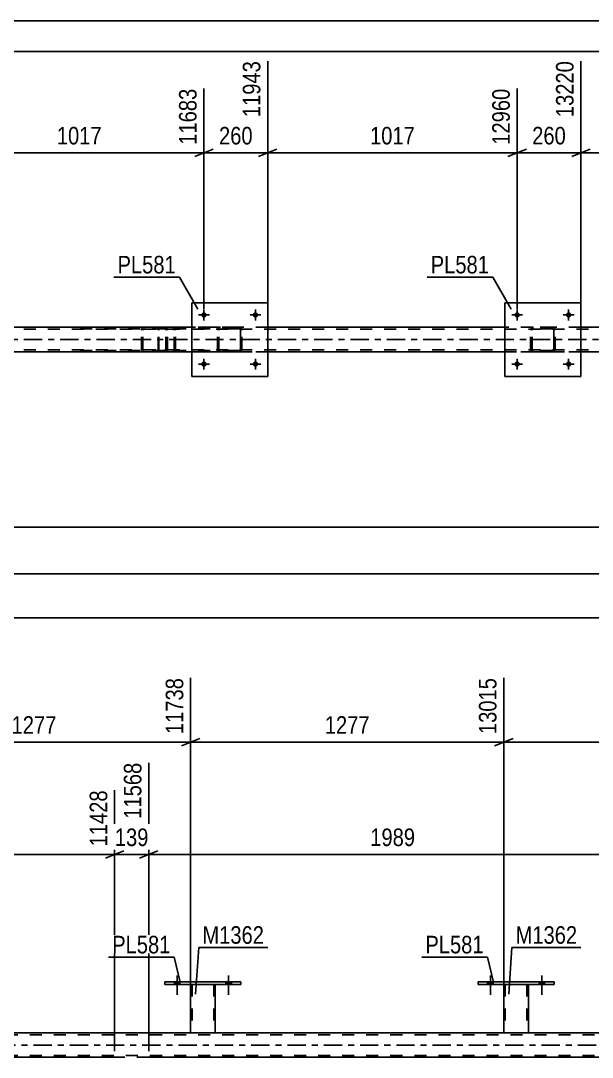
# Model space of a CAD drawing. Header units: millimetres. Extents: x 0 to 841, y 0 to 594.
# Drawn here: x 527.5 to 620.7, y 425.1 to 594 of the extents above; entities that cross this region are included whole.
import ezdxf

# ---------------------------------------------------------------- set-up
doc = ezdxf.new("R2010")
doc.units = ezdxf.units.MM
doc.linetypes.add('DXK_LINE_DOT2', pattern=[3.9198, 1.9599, -1.9599])
doc.linetypes.add('DXK_LINE_DOT3', pattern=[5.9187, 2.979, -0.9799, 0.9799, -0.9799])
doc.styles.add('Arial Narrow', font='ARIALN.TTF', dxfattribs={"height": 0.2})

# ---------------------------------------------------------------- blocks, each defined once
blk = doc.blocks.new('Unknown-275726623-1137')
at = {"color": 5, "linetype": 'Continuous'}
for p, q in [((841, 594), (0, 594)), ((836, 589), (5, 589))]:
    blk.add_line(p, q, dxfattribs=at)
blk = doc.blocks.new('Part-275726623-8665 - 6077')
at = {"color": 7, "linetype": 'DXK_LINE_DOT2'}
for p, q in [((610.92, 544.01), (611.1, 544.05)), ((611.1, 544.05), (610.92, 544.01)), ((614.14, 544.05), (611.1, 544.05)), ((614.14, 544.05), (614.33, 544.01)), ((614.33, 544.01), (614.14, 544.05)), ((610.62, 543.57), (610.66, 543.75)), ((610.66, 543.75), (610.62, 543.57)), ((610.62, 540.53), (610.62, 543.57)), ((610.62, 540.53), (610.62, 543.57)), ((610.86, 543.57), (610.88, 543.66)), ((610.86, 540.53), (610.86, 543.57)), ((610.86, 540.53), (610.86, 543.57)), ((610.88, 543.66), (610.93, 543.74)), ((610.93, 543.74), (611.01, 543.79)), ((611.01, 543.79), (611.1, 543.81)), ((614.14, 543.81), (611.1, 543.81)), ((614.14, 543.81), (614.23, 543.79)), ((614.23, 543.79), (614.31, 543.74)), ((614.31, 543.74), (614.36, 543.66)), ((614.36, 543.66), (614.38, 543.57)), ((614.38, 540.53), (614.38, 543.57)), ((614.38, 543.57), (614.38, 540.53)), ((614.59, 543.75), (614.62, 543.57)), ((614.62, 543.57), (614.59, 543.75)), ((614.62, 540.53), (614.62, 543.57)), ((614.62, 540.53), (614.62, 543.57)), ((610.66, 540.34), (610.62, 540.53)), ((610.62, 540.53), (610.66, 540.34)), ((610.88, 540.44), (610.86, 540.53)), ((614.38, 540.53), (614.36, 540.44)), ((614.62, 540.53), (614.59, 540.34)), ((614.59, 540.34), (614.62, 540.53)), ((610.93, 540.36), (610.88, 540.44)), ((611.1, 540.05), (610.92, 540.08)), ((610.92, 540.08), (611.1, 540.05)), ((611.01, 540.31), (610.93, 540.36)), ((611.1, 540.29), (611.01, 540.31)), ((614.14, 540.29), (611.1, 540.29)), ((614.14, 540.05), (611.1, 540.05)), ((614.23, 540.31), (614.14, 540.29)), ((614.33, 540.08), (614.14, 540.05)), ((614.14, 540.05), (614.33, 540.08)), ((614.31, 540.36), (614.23, 540.31)), ((614.36, 540.44), (614.31, 540.36))]:
    blk.add_line(p, q, dxfattribs=at)
at = {"color": 7, "linetype": 'DXK_LINE_DOT3'}
blk.add_line((612.62, 542.05), (612.62, 542.05), dxfattribs=at)
at = {"color": 7, "linetype": 'DXK_LINE_DOT2'}
for centre, start, end in [((611.1, 543.57), 112.5, 157.5), ((611.1, 543.57), 112.5, 157.5), ((614.14, 543.57), 22.5, 67.5), ((614.14, 543.57), 22.5, 67.5), ((611.1, 540.53), 202.5, 247.5), ((611.1, 540.53), 202.5, 247.5), ((614.14, 540.53), 292.5, 337.5), ((614.14, 540.53), 292.5, 337.5)]:
    blk.add_arc(centre, 0.48, start, end, dxfattribs=at)
blk = doc.blocks.new('Part-275726623-6105 - 6077')
at = {"color": 2, "linetype": 'Continuous'}
for p, q in [((555.34, 544.05), (516.66, 544.05)), ((606.42, 544.05), (567.74, 544.05)), ((657.5, 544.05), (618.82, 544.05)), ((555.34, 540.05), (516.66, 540.05)), ((606.42, 540.05), (567.74, 540.05)), ((657.5, 540.05), (618.82, 540.05))]:
    blk.add_line(p, q, dxfattribs=at)
at = {"color": 7, "linetype": 'DXK_LINE_DOT2'}
for p, q in [((567.74, 544.05), (555.34, 544.05)), ((618.82, 544.05), (606.42, 544.05)), ((737.66, 543.73), (90, 543.73)), ((737.66, 540.37), (90, 540.37)), ((737.66, 540.05), (117.05, 540.05)), ((567.74, 540.05), (555.34, 540.05)), ((618.82, 540.05), (606.42, 540.05))]:
    blk.add_line(p, q, dxfattribs=at)
at = {"color": 7, "linetype": 'DXK_LINE_DOT3'}
blk.add_line((90, 542.05), (737.66, 542.05), dxfattribs=at)
blk = doc.blocks.new('Part-275726623-6173 - 6077')
at = {"color": 7, "linetype": 'DXK_LINE_DOT2'}
for p, q in [((549.93, 543.91), (549.87, 543.75)), ((550.02, 544.01), (549.93, 543.91)), ((550.12, 544.05), (550.02, 544.01)), ((562.28, 544.05), (550.12, 544.05)), ((551.4, 543.81), (551.4, 544.05)), ((552.4, 544.01), (552.21, 544.05)), ((549.87, 543.75), (549.85, 543.57)), ((549.85, 540.53), (549.85, 543.57)), ((549.98, 543.57), (549.99, 543.66)), ((549.98, 540.53), (549.98, 543.57)), ((549.99, 543.66), (550.02, 543.74)), ((550.02, 543.74), (550.07, 543.79)), ((550.07, 543.79), (550.12, 543.81)), ((562.28, 543.81), (550.12, 543.81)), ((552.21, 543.81), (552.31, 543.79)), ((552.31, 543.79), (552.39, 543.74)), ((552.39, 543.74), (552.44, 543.66)), ((552.44, 543.66), (552.46, 543.57)), ((552.46, 540.53), (552.46, 543.57)), ((552.7, 543.65), (552.68, 543.75)), ((552.71, 543.57), (552.7, 543.65)), ((552.71, 540.53), (552.71, 543.57)), ((549.85, 540.53), (549.87, 540.34)), ((549.99, 540.44), (549.98, 540.53)), ((552.46, 540.53), (552.44, 540.44)), ((552.7, 540.44), (552.71, 540.53)), ((549.87, 540.34), (549.93, 540.19)), ((549.93, 540.19), (550.02, 540.08)), ((550.02, 540.36), (549.99, 540.44)), ((550.07, 540.31), (550.02, 540.36)), ((550.02, 540.08), (550.12, 540.05)), ((550.12, 540.29), (550.07, 540.31)), ((562.28, 540.29), (550.12, 540.29)), ((562.28, 540.05), (550.12, 540.05)), ((551.4, 540.05), (551.4, 540.29)), ((552.31, 540.31), (552.21, 540.29)), ((552.21, 540.05), (552.4, 540.08)), ((552.39, 540.36), (552.31, 540.31)), ((552.44, 540.44), (552.39, 540.36)), ((552.68, 540.34), (552.7, 540.44))]:
    blk.add_line(p, q, dxfattribs=at)
for centre, start, end in [((552.23, 543.55), 23.8494, 68.8059), ((552.23, 540.54), 291.1941, 336.1506)]:
    blk.add_arc(centre, 0.492, start, end, dxfattribs=at)
blk = doc.blocks.new('Part-275726623-6181 - 6077')
at = {"color": 7, "linetype": 'DXK_LINE_DOT2'}
for p, q in [((550.88, 544.05), (535.9, 544.05)), ((547.65, 544.05), (547.45, 544.01)), ((551.08, 544.01), (550.88, 544.05)), ((550.88, 543.81), (535.9, 543.81)), ((547.16, 543.65), (547.14, 543.57)), ((547.14, 540.53), (547.14, 543.57)), ((547.18, 543.75), (547.16, 543.65)), ((547.39, 543.57), (547.41, 543.66)), ((547.39, 540.53), (547.39, 543.57)), ((547.41, 543.66), (547.47, 543.74)), ((547.47, 543.74), (547.55, 543.79)), ((547.55, 543.79), (547.65, 543.81)), ((550.88, 543.81), (550.98, 543.79)), ((550.98, 543.79), (551.07, 543.74)), ((551.07, 543.74), (551.12, 543.66)), ((551.12, 543.66), (551.14, 543.57)), ((551.14, 540.53), (551.14, 543.57)), ((551.38, 543.65), (551.36, 543.75)), ((551.4, 543.57), (551.38, 543.65)), ((551.4, 540.53), (551.4, 543.57)), ((547.14, 540.53), (547.16, 540.44)), ((547.41, 540.44), (547.39, 540.53)), ((551.14, 540.53), (551.12, 540.44)), ((551.38, 540.44), (551.4, 540.53)), ((550.88, 540.29), (535.9, 540.29)), ((550.88, 540.05), (535.9, 540.05)), ((547.16, 540.44), (547.18, 540.34)), ((547.47, 540.36), (547.41, 540.44)), ((547.45, 540.08), (547.65, 540.05)), ((547.55, 540.31), (547.47, 540.36)), ((547.65, 540.29), (547.55, 540.31)), ((550.98, 540.31), (550.88, 540.29)), ((550.88, 540.05), (551.08, 540.08)), ((551.07, 540.36), (550.98, 540.31)), ((551.12, 540.44), (551.07, 540.36)), ((551.36, 540.34), (551.38, 540.44))]:
    blk.add_line(p, q, dxfattribs=at)
for centre, start, end in [((547.63, 543.55), 110.7583, 155.68), ((550.9, 543.55), 24.32, 69.2417), ((547.63, 540.55), 204.32, 249.2417), ((550.9, 540.55), 290.7583, 335.68)]:
    blk.add_arc(centre, 0.496, start, end, dxfattribs=at)
blk = doc.blocks.new('Part-275726623-8663 - 6077')
at = {"color": 7, "linetype": 'DXK_LINE_DOT2'}
for p, q in [((559.84, 544.01), (560.02, 544.05)), ((560.02, 544.05), (559.84, 544.01)), ((563.06, 544.05), (560.02, 544.05)), ((563.06, 544.05), (563.25, 544.01)), ((563.25, 544.01), (563.06, 544.05)), ((559.54, 543.57), (559.58, 543.75)), ((559.58, 543.75), (559.54, 543.57)), ((559.54, 540.53), (559.54, 543.57)), ((559.54, 540.53), (559.54, 543.57)), ((559.78, 543.57), (559.8, 543.66)), ((559.78, 540.53), (559.78, 543.57)), ((559.78, 540.53), (559.78, 543.57)), ((559.8, 543.66), (559.85, 543.74)), ((559.85, 543.74), (559.93, 543.79)), ((559.93, 543.79), (560.02, 543.81)), ((563.06, 543.81), (560.02, 543.81)), ((563.06, 543.81), (563.15, 543.79)), ((563.15, 543.79), (563.23, 543.74)), ((563.23, 543.74), (563.28, 543.66)), ((563.28, 543.66), (563.3, 543.57)), ((563.3, 540.53), (563.3, 543.57)), ((563.3, 543.57), (563.3, 540.53)), ((563.51, 543.75), (563.54, 543.57)), ((563.54, 543.57), (563.51, 543.75)), ((563.54, 540.53), (563.54, 543.57)), ((563.54, 540.53), (563.54, 543.57)), ((559.58, 540.34), (559.54, 540.53)), ((559.54, 540.53), (559.58, 540.34)), ((559.8, 540.44), (559.78, 540.53)), ((563.3, 540.53), (563.28, 540.44)), ((563.54, 540.53), (563.51, 540.34)), ((563.51, 540.34), (563.54, 540.53)), ((559.85, 540.36), (559.8, 540.44)), ((560.02, 540.05), (559.84, 540.08)), ((559.84, 540.08), (560.02, 540.05)), ((559.93, 540.31), (559.85, 540.36)), ((560.02, 540.29), (559.93, 540.31)), ((563.06, 540.29), (560.02, 540.29)), ((563.06, 540.05), (560.02, 540.05)), ((563.15, 540.31), (563.06, 540.29)), ((563.25, 540.08), (563.06, 540.05)), ((563.06, 540.05), (563.25, 540.08)), ((563.23, 540.36), (563.15, 540.31)), ((563.28, 540.44), (563.23, 540.36))]:
    blk.add_line(p, q, dxfattribs=at)
at = {"color": 7, "linetype": 'DXK_LINE_DOT3'}
blk.add_line((561.54, 542.05), (561.54, 542.05), dxfattribs=at)
at = {"color": 7, "linetype": 'DXK_LINE_DOT2'}
for centre, start, end in [((560.02, 543.57), 112.5, 157.5), ((560.02, 543.57), 112.5, 157.5), ((563.06, 543.57), 22.5, 67.5), ((563.06, 543.57), 22.5, 67.5), ((560.02, 540.53), 202.5, 247.5), ((560.02, 540.53), 202.5, 247.5), ((563.06, 540.53), 292.5, 337.5), ((563.06, 540.53), 292.5, 337.5)]:
    blk.add_arc(centre, 0.48, start, end, dxfattribs=at)
blk = doc.blocks.new('Part-275726623-8664 - 6077')
at = {"color": 2, "linetype": 'Continuous'}
for p, q in [((555.34, 548.05), (555.34, 536.05)), ((555.34, 548.05), (567.74, 548.05)), ((567.74, 548.05), (567.74, 536.05)), ((567.74, 536.05), (555.34, 536.05))]:
    blk.add_line(p, q, dxfattribs=at)
at = {"color": 7, "linetype": 'DXK_LINE_DOT2'}
for p, q in [((555.34, 536.05), (555.34, 548.05)), ((567.74, 536.05), (567.74, 548.05))]:
    blk.add_line(p, q, dxfattribs=at)
blk = doc.blocks.new('Part-275726623-8666 - 6077')
at = {"color": 2, "linetype": 'Continuous'}
for p, q in [((606.42, 548.05), (606.42, 536.05)), ((606.42, 548.05), (618.82, 548.05)), ((618.82, 548.05), (618.82, 536.05)), ((618.82, 536.05), (606.42, 536.05))]:
    blk.add_line(p, q, dxfattribs=at)
at = {"color": 7, "linetype": 'DXK_LINE_DOT2'}
for p, q in [((606.42, 536.05), (606.42, 548.05)), ((618.82, 536.05), (618.82, 548.05))]:
    blk.add_line(p, q, dxfattribs=at)
blk = doc.blocks.new('Bolt-275726623-8690 - 6077')
at = {"linetype": 'Continuous'}
for points in [[(557.78, 538.05, -1), (556.9, 538.05, -1)], [(566.18, 538.05, -1), (565.3, 538.05, -1)]]:
    blk.add_hatch(color=1, dxfattribs=at).paths.add_polyline_path(points)
at = {"color": 1, "linetype": 'Continuous'}
for p, q in [((557.34, 538.93), (557.34, 537.17)), ((565.74, 538.93), (565.74, 537.17)), ((556.46, 538.05), (558.22, 538.05)), ((564.86, 538.05), (566.62, 538.05))]:
    blk.add_line(p, q, dxfattribs=at)
blk = doc.blocks.new('Bolt-275726623-8691 - 6077')
at = {"linetype": 'Continuous'}
for points in [[(557.78, 546.05, -1), (556.9, 546.05, -1)], [(566.18, 546.05, -1), (565.3, 546.05, -1)]]:
    blk.add_hatch(color=1, dxfattribs=at).paths.add_polyline_path(points)
at = {"color": 1, "linetype": 'Continuous'}
for p, q in [((556.46, 546.05), (558.22, 546.05)), ((557.34, 546.93), (557.34, 545.17)), ((564.86, 546.05), (566.62, 546.05)), ((565.74, 546.93), (565.74, 545.17))]:
    blk.add_line(p, q, dxfattribs=at)
blk = doc.blocks.new('Bolt-275726623-8692 - 6077')
at = {"linetype": 'Continuous'}
for points in [[(608.86, 538.05, -1), (607.98, 538.05, -1)], [(617.26, 538.05, -1), (616.38, 538.05, -1)]]:
    blk.add_hatch(color=1, dxfattribs=at).paths.add_polyline_path(points)
at = {"color": 1, "linetype": 'Continuous'}
for p, q in [((608.42, 538.93), (608.42, 537.17)), ((616.82, 538.93), (616.82, 537.17)), ((607.54, 538.05), (609.3, 538.05)), ((615.94, 538.05), (617.7, 538.05))]:
    blk.add_line(p, q, dxfattribs=at)
blk = doc.blocks.new('Bolt-275726623-8693 - 6077')
at = {"linetype": 'Continuous'}
for points in [[(608.86, 546.05, -1), (607.98, 546.05, -1)], [(617.26, 546.05, -1), (616.38, 546.05, -1)]]:
    blk.add_hatch(color=1, dxfattribs=at).paths.add_polyline_path(points)
at = {"color": 1, "linetype": 'Continuous'}
for p, q in [((607.54, 546.05), (609.3, 546.05)), ((608.42, 546.93), (608.42, 545.17)), ((615.94, 546.05), (617.7, 546.05)), ((616.82, 546.93), (616.82, 545.17))]:
    blk.add_line(p, q, dxfattribs=at)
blk = doc.blocks.new('Bolt-275726623-7746 - 4642')
at = {"linetype": 'Continuous'}
for points in [[(552.53, 436.93), (553.41, 436.93), (553.41, 437.41), (552.53, 437.41)], [(560.93, 436.93), (561.81, 436.93), (561.81, 437.41), (560.93, 437.41)]]:
    blk.add_hatch(color=1, dxfattribs=at).paths.add_polyline_path(points)
at = {"color": 1, "linetype": 'Continuous'}
for p, q in [((552.97, 438.41), (552.97, 435.29)), ((561.37, 438.41), (561.37, 435.29)), ((552.53, 437.41), (552.53, 436.93)), ((553.41, 437.41), (553.41, 436.93)), ((560.93, 437.41), (560.93, 436.93)), ((561.81, 437.41), (561.81, 436.93))]:
    blk.add_line(p, q, dxfattribs=at)
blk = doc.blocks.new('Bolt-275726623-7745 - 4642')
at = {"linetype": 'Continuous'}
for points in [[(552.53, 436.93), (553.41, 436.93), (553.41, 437.41), (552.53, 437.41)], [(560.93, 436.93), (561.81, 436.93), (561.81, 437.41), (560.93, 437.41)]]:
    blk.add_hatch(color=1, dxfattribs=at).paths.add_polyline_path(points)
at = {"color": 1, "linetype": 'Continuous'}
for p, q in [((552.97, 438.41), (552.97, 435.29)), ((561.37, 438.41), (561.37, 435.29)), ((552.53, 437.41), (552.53, 436.93)), ((553.41, 437.41), (553.41, 436.93)), ((560.93, 437.41), (560.93, 436.93)), ((561.81, 437.41), (561.81, 436.93))]:
    blk.add_line(p, q, dxfattribs=at)
blk = doc.blocks.new('Part-275726623-4870 - 4642')
at = {"color": 2, "linetype": 'Continuous'}
for p, q in [((555.17, 429.09), (508.09, 429.09)), ((606.25, 429.09), (559.17, 429.09)), ((657.33, 429.09), (610.25, 429.09)), ((542.77, 425.09), (463.21, 425.09)), ((627.9, 425.09), (548.34, 425.09))]:
    blk.add_line(p, q, dxfattribs=at)
at = {"color": 7, "linetype": 'DXK_LINE_DOT2'}
for p, q in [((559.17, 429.09), (555.17, 429.09)), ((610.25, 429.09), (606.25, 429.09)), ((726.89, 428.77), (85.63, 428.77)), ((726.89, 425.41), (85.63, 425.41)), ((548.34, 425.09), (542.77, 425.09))]:
    blk.add_line(p, q, dxfattribs=at)
at = {"color": 7, "linetype": 'DXK_LINE_DOT3'}
blk.add_line((85.63, 427.09), (726.89, 427.09), dxfattribs=at)
blk = doc.blocks.new('Part-275726623-7718 - 4642')
at = {"color": 7, "linetype": 'DXK_LINE_DOT2'}
for p, q in [((555.17, 436.94), (559.17, 436.94)), ((555.17, 436.93), (555.17, 436.94)), ((555.17, 436.94), (555.17, 436.93)), ((555.41, 436.94), (555.41, 429.09)), ((558.93, 436.94), (558.93, 429.09)), ((559.17, 436.94), (559.17, 436.93)), ((559.17, 436.93), (559.17, 436.94)), ((558.91, 429.09), (558.93, 429.09))]:
    blk.add_line(p, q, dxfattribs=at)
at = {"color": 2, "linetype": 'Continuous'}
for p, q in [((555.17, 429.09), (555.17, 436.93)), ((559.17, 436.93), (559.17, 429.09)), ((559.13, 429.09), (555.17, 429.09)), ((559.17, 429.09), (559.13, 429.09))]:
    blk.add_line(p, q, dxfattribs=at)
blk = doc.blocks.new('Part-275726623-7719 - 4642')
at = {"color": 2, "linetype": 'Continuous'}
for p, q in [((550.97, 436.93), (550.97, 437.41)), ((550.97, 437.41), (563.37, 437.41)), ((563.37, 436.93), (550.97, 436.93)), ((563.37, 437.41), (563.37, 436.93))]:
    blk.add_line(p, q, dxfattribs=at)
blk = doc.blocks.new('Part-275726623-7720 - 4642')
at = {"color": 7, "linetype": 'DXK_LINE_DOT2'}
for p, q in [((606.25, 436.94), (610.25, 436.94)), ((606.25, 436.93), (606.25, 436.94)), ((606.25, 436.94), (606.25, 436.93)), ((606.49, 436.94), (606.49, 429.09)), ((610.01, 436.94), (610.01, 429.09)), ((610.25, 436.94), (610.25, 436.93)), ((610.25, 436.93), (610.25, 436.94)), ((609.99, 429.09), (610.01, 429.09))]:
    blk.add_line(p, q, dxfattribs=at)
at = {"color": 2, "linetype": 'Continuous'}
for p, q in [((606.25, 429.09), (606.25, 436.93)), ((610.25, 436.93), (610.25, 429.09)), ((610.21, 429.09), (606.25, 429.09)), ((610.25, 429.09), (610.21, 429.09))]:
    blk.add_line(p, q, dxfattribs=at)
blk = doc.blocks.new('Part-275726623-7721 - 4642')
at = {"color": 2, "linetype": 'Continuous'}
for p, q in [((602.05, 436.93), (602.05, 437.41)), ((602.05, 437.41), (614.45, 437.41)), ((614.45, 436.93), (602.05, 436.93)), ((614.45, 437.41), (614.45, 436.93))]:
    blk.add_line(p, q, dxfattribs=at)
blk = doc.blocks.new('Bolt-275726623-7747 - 4642')
at = {"linetype": 'Continuous'}
for points in [[(603.61, 436.93), (604.49, 436.93), (604.49, 437.41), (603.61, 437.41)], [(612.01, 436.93), (612.89, 436.93), (612.89, 437.41), (612.01, 437.41)]]:
    blk.add_hatch(color=1, dxfattribs=at).paths.add_polyline_path(points)
at = {"color": 1, "linetype": 'Continuous'}
for p, q in [((604.05, 438.41), (604.05, 435.29)), ((612.45, 438.41), (612.45, 435.29)), ((603.61, 437.41), (603.61, 436.93)), ((604.49, 437.41), (604.49, 436.93)), ((612.01, 437.41), (612.01, 436.93)), ((612.89, 437.41), (612.89, 436.93))]:
    blk.add_line(p, q, dxfattribs=at)
blk = doc.blocks.new('Bolt-275726623-7748 - 4642')
at = {"linetype": 'Continuous'}
for points in [[(603.61, 436.93), (604.49, 436.93), (604.49, 437.41), (603.61, 437.41)], [(612.01, 436.93), (612.89, 436.93), (612.89, 437.41), (612.01, 437.41)]]:
    blk.add_hatch(color=1, dxfattribs=at).paths.add_polyline_path(points)
at = {"color": 1, "linetype": 'Continuous'}
for p, q in [((604.05, 438.41), (604.05, 435.29)), ((612.45, 438.41), (612.45, 435.29)), ((603.61, 437.41), (603.61, 436.93)), ((604.49, 437.41), (604.49, 436.93)), ((612.01, 437.41), (612.01, 436.93)), ((612.89, 437.41), (612.89, 436.93))]:
    blk.add_line(p, q, dxfattribs=at)
blk = doc.blocks.new('StraightDimension-275726623-20580 - 6077')
at = {"color": 7, "linetype": 'Continuous'}
for p, q in [((567.74, 545.05), (567.74, 587.43)), ((557.34, 547.05), (557.34, 582.93)), ((555.84, 571.89), (558.84, 573.09)), ((569.24, 573.09), (566.24, 571.89)), ((557.34, 572.49), (567.74, 572.49))]:
    blk.add_line(p, q, dxfattribs=at)
at = {"color": 0}
blk.add_wipeout([(565.88, 573.24), (565.88, 577.44), (559.2, 577.44), (559.2, 573.24)], dxfattribs=at)
at = {"color": 3, "style": 'Arial Narrow'}
blk.add_text('260', height=2.863, dxfattribs=at).set_placement((559.8, 573.84))
at = {"color": 0, "linetype": 'Continuous'}
blk.add_wipeout([(567.14, 588.03), (562.94, 588.03), (562.94, 577.69), (567.14, 577.69)], dxfattribs=at)
at = {"color": 3, "linetype": 'Continuous', "style": 'Arial Narrow'}
blk.add_text('11943', height=2.863, rotation=90.0002, dxfattribs=at).set_placement((566.54, 578.29))
blk = doc.blocks.new('StraightDimension-275726623-6455 - 6077')
at = {"color": 7, "linetype": 'Continuous'}
blk.add_line((89.36, 496.71), (782.69, 496.71), dxfattribs=at)
blk = doc.blocks.new('StraightDimension-275726623-6560 - 6077')
at = {"color": 7, "linetype": 'Continuous'}
blk.add_line((90, 503.87), (782.69, 503.87), dxfattribs=at)
blk = doc.blocks.new('StraightDimension-275726623-6610 - 6077')
at = {"color": 7, "linetype": 'Continuous'}
blk.add_line((205.6, 511.5), (782.69, 511.5), dxfattribs=at)
blk = doc.blocks.new('StraightDimension-275726623-20577 - 6077')
at = {"color": 7, "linetype": 'Continuous'}
for p, q in [((618.82, 545.05), (618.82, 587.43)), ((659.5, 547.05), (659.5, 582.93)), ((620.32, 573.09), (617.32, 571.89)), ((658, 571.89), (661, 573.09)), ((618.82, 572.49), (659.5, 572.49))]:
    blk.add_line(p, q, dxfattribs=at)
at = {"color": 0, "linetype": 'Continuous'}
blk.add_wipeout([(658.9, 583.53), (654.7, 583.53), (654.7, 573.19), (658.9, 573.19)], dxfattribs=at)
at = {"color": 0}
blk.add_wipeout([(643.42, 573.24), (643.42, 577.44), (634.91, 577.44), (634.91, 573.24)], dxfattribs=at)
at = {"color": 3, "linetype": 'Continuous', "style": 'Arial Narrow'}
blk.add_text('14238', height=2.863, rotation=90.0002, dxfattribs=at).set_placement((658.3, 573.79))
at = {"color": 3, "style": 'Arial Narrow'}
blk.add_text('1017', height=2.863, dxfattribs=at).set_placement((635.51, 573.84))
blk = doc.blocks.new('StraightDimension-275726623-20578 - 6077')
at = {"color": 7, "linetype": 'Continuous'}
for p, q in [((618.82, 545.05), (618.82, 587.43)), ((608.42, 547.05), (608.42, 582.93)), ((606.92, 571.89), (609.92, 573.09)), ((620.32, 573.09), (617.32, 571.89)), ((608.42, 572.49), (618.82, 572.49))]:
    blk.add_line(p, q, dxfattribs=at)
at = {"color": 0}
blk.add_wipeout([(616.96, 573.24), (616.96, 577.44), (610.28, 577.44), (610.28, 573.24)], dxfattribs=at)
at = {"color": 3, "style": 'Arial Narrow'}
blk.add_text('260', height=2.863, dxfattribs=at).set_placement((610.88, 573.84))
at = {"color": 0, "linetype": 'Continuous'}
blk.add_wipeout([(618.22, 588.03), (614.02, 588.03), (614.02, 577.69), (618.22, 577.69)], dxfattribs=at)
at = {"color": 3, "linetype": 'Continuous', "style": 'Arial Narrow'}
blk.add_text('13220', height=2.863, rotation=90.0002, dxfattribs=at).set_placement((617.62, 578.29))
blk = doc.blocks.new('StraightDimension-275726623-20579 - 6077')
at = {"color": 7, "linetype": 'Continuous'}
for p, q in [((567.74, 545.05), (567.74, 587.43)), ((608.42, 547.05), (608.42, 582.93)), ((569.24, 573.09), (566.24, 571.89)), ((606.92, 571.89), (609.92, 573.09)), ((567.74, 572.49), (608.42, 572.49))]:
    blk.add_line(p, q, dxfattribs=at)
at = {"color": 0, "linetype": 'Continuous'}
blk.add_wipeout([(607.82, 583.53), (603.62, 583.53), (603.62, 573.19), (607.82, 573.19)], dxfattribs=at)
at = {"color": 0}
blk.add_wipeout([(592.34, 573.24), (592.34, 577.44), (583.83, 577.44), (583.83, 573.24)], dxfattribs=at)
at = {"color": 3, "linetype": 'Continuous', "style": 'Arial Narrow'}
blk.add_text('12960', height=2.863, rotation=90.0002, dxfattribs=at).set_placement((607.22, 573.79))
at = {"color": 3, "style": 'Arial Narrow'}
blk.add_text('1017', height=2.863, dxfattribs=at).set_placement((584.43, 573.84))
blk = doc.blocks.new('StraightDimension-275726623-20581 - 6077')
at = {"color": 7, "linetype": 'Continuous'}
for p, q in [((516.66, 545.05), (516.66, 587.43)), ((557.34, 547.05), (557.34, 582.93)), ((518.16, 573.09), (515.16, 571.89)), ((555.84, 571.89), (558.84, 573.09)), ((516.66, 572.49), (557.34, 572.49))]:
    blk.add_line(p, q, dxfattribs=at)
at = {"color": 0, "linetype": 'Continuous'}
blk.add_wipeout([(556.74, 583.53), (552.54, 583.53), (552.54, 573.19), (556.74, 573.19)], dxfattribs=at)
at = {"color": 0}
blk.add_wipeout([(541.26, 573.24), (541.26, 577.44), (532.75, 577.44), (532.75, 573.24)], dxfattribs=at)
at = {"color": 3, "linetype": 'Continuous', "style": 'Arial Narrow'}
blk.add_text('11683', height=2.863, rotation=90.0002, dxfattribs=at).set_placement((556.14, 573.79))
at = {"color": 3, "style": 'Arial Narrow'}
blk.add_text('1017', height=2.863, dxfattribs=at).set_placement((533.35, 573.84))
blk = doc.blocks.new('StraightDimension-275726623-5466 - 4642')
at = {"color": 7, "linetype": 'Continuous'}
for p, q in [((548.34, 426.09), (548.34, 473.1)), ((627.9, 426.09), (627.9, 468.6)), ((549.84, 458.76), (546.84, 457.56)), ((548.34, 458.16), (627.9, 458.16)), ((626.4, 457.56), (629.4, 458.76))]:
    blk.add_line(p, q, dxfattribs=at)
at = {"color": 0, "linetype": 'Continuous'}
blk.add_wipeout([(627.3, 469.2), (623.1, 469.2), (623.1, 458.86), (627.3, 458.86)], dxfattribs=at)
at = {"color": 0}
blk.add_wipeout([(592.38, 458.91), (592.38, 463.11), (583.87, 463.11), (583.87, 458.91)], dxfattribs=at)
at = {"color": 3, "linetype": 'Continuous', "style": 'Arial Narrow'}
blk.add_text('13557', height=2.863, rotation=90.0002, dxfattribs=at).set_placement((626.7, 459.46))
at = {"color": 3, "style": 'Arial Narrow'}
blk.add_text('1989', height=2.863, dxfattribs=at).set_placement((584.47, 459.51))
blk = doc.blocks.new('StraightDimension-275726623-21902 - 4642')
at = {"color": 7, "linetype": 'Continuous'}
for p, q in [((606.25, 436.19), (606.25, 486.9)), ((657.33, 436.19), (657.33, 486.9)), ((607.75, 477.06), (604.75, 475.86)), ((606.25, 476.46), (657.33, 476.46)), ((655.83, 475.86), (658.83, 477.06))]:
    blk.add_line(p, q, dxfattribs=at)
at = {"color": 0, "linetype": 'Continuous'}
blk.add_wipeout([(656.73, 487.5), (652.53, 487.5), (652.53, 477.16), (656.73, 477.16)], dxfattribs=at)
at = {"color": 0}
blk.add_wipeout([(636.05, 477.21), (636.05, 481.41), (627.54, 481.41), (627.54, 477.21)], dxfattribs=at)
at = {"color": 3, "linetype": 'Continuous', "style": 'Arial Narrow'}
blk.add_text('14293', height=2.863, rotation=90.0002, dxfattribs=at).set_placement((656.13, 477.76))
at = {"color": 3, "style": 'Arial Narrow'}
blk.add_text('1277', height=2.863, dxfattribs=at).set_placement((628.14, 477.81))
blk = doc.blocks.new('StraightDimension-275726623-5418 - 4642')
at = {"color": 7, "linetype": 'Continuous'}
for p, q in [((463.21, 426.09), (463.21, 471.27)), ((542.77, 426.09), (542.77, 468.6)), ((464.71, 458.76), (461.71, 457.56)), ((463.21, 458.16), (542.77, 458.16)), ((541.27, 457.56), (544.27, 458.76))]:
    blk.add_line(p, q, dxfattribs=at)
at = {"color": 0, "linetype": 'Continuous'}
blk.add_wipeout([(542.17, 469.2), (537.97, 469.2), (537.97, 458.86), (542.17, 458.86)], dxfattribs=at)
at = {"color": 0}
blk.add_wipeout([(507.24, 458.91), (507.24, 463.11), (498.73, 463.11), (498.73, 458.91)], dxfattribs=at)
at = {"color": 3, "linetype": 'Continuous', "style": 'Arial Narrow'}
blk.add_text('11428', height=2.863, rotation=90.0002, dxfattribs=at).set_placement((541.57, 459.46))
at = {"color": 3, "style": 'Arial Narrow'}
blk.add_text('1989', height=2.863, dxfattribs=at).set_placement((499.33, 459.51))
blk = doc.blocks.new('StraightDimension-275726623-5442 - 4642')
at = {"color": 7, "linetype": 'Continuous'}
for p, q in [((548.34, 426.09), (548.34, 473.1)), ((542.77, 426.09), (542.77, 468.6)), ((541.27, 457.56), (544.27, 458.76)), ((542.77, 458.16), (548.34, 458.16)), ((549.84, 458.76), (546.84, 457.56))]:
    blk.add_line(p, q, dxfattribs=at)
at = {"color": 0}
blk.add_wipeout([(548.9, 458.91), (548.9, 463.11), (542.21, 463.11), (542.21, 458.91)], dxfattribs=at)
at = {"color": 3, "style": 'Arial Narrow'}
blk.add_text('139', height=2.863, dxfattribs=at).set_placement((542.81, 459.51))
at = {"color": 0, "linetype": 'Continuous'}
blk.add_wipeout([(547.74, 473.7), (543.54, 473.7), (543.54, 463.36), (547.74, 463.36)], dxfattribs=at)
at = {"color": 3, "linetype": 'Continuous', "style": 'Arial Narrow'}
blk.add_text('11568', height=2.863, rotation=90.0002, dxfattribs=at).set_placement((547.14, 463.96))
blk = doc.blocks.new('StraightDimension-275726623-21903 - 4642')
at = {"color": 7, "linetype": 'Continuous'}
for p, q in [((555.17, 436.19), (555.17, 486.9)), ((606.25, 436.19), (606.25, 486.9)), ((556.67, 477.06), (553.67, 475.86)), ((555.17, 476.46), (606.25, 476.46)), ((604.75, 475.86), (607.75, 477.06))]:
    blk.add_line(p, q, dxfattribs=at)
at = {"color": 0, "linetype": 'Continuous'}
blk.add_wipeout([(605.65, 487.5), (601.45, 487.5), (601.45, 477.16), (605.65, 477.16)], dxfattribs=at)
at = {"color": 0}
blk.add_wipeout([(584.97, 477.21), (584.97, 481.41), (576.45, 481.41), (576.45, 477.21)], dxfattribs=at)
at = {"color": 3, "linetype": 'Continuous', "style": 'Arial Narrow'}
blk.add_text('13015', height=2.863, rotation=90.0002, dxfattribs=at).set_placement((605.05, 477.76))
at = {"color": 3, "style": 'Arial Narrow'}
blk.add_text('1277', height=2.863, dxfattribs=at).set_placement((577.05, 477.81))
blk = doc.blocks.new('StraightDimension-275726623-21904 - 4642')
at = {"color": 7, "linetype": 'Continuous'}
for p, q in [((504.09, 436.19), (504.09, 486.9)), ((555.17, 436.19), (555.17, 486.9)), ((505.59, 477.06), (502.59, 475.86)), ((504.09, 476.46), (555.17, 476.46)), ((553.67, 475.86), (556.67, 477.06))]:
    blk.add_line(p, q, dxfattribs=at)
at = {"color": 0, "linetype": 'Continuous'}
blk.add_wipeout([(554.57, 487.5), (550.37, 487.5), (550.37, 477.16), (554.57, 477.16)], dxfattribs=at)
at = {"color": 0}
blk.add_wipeout([(533.89, 477.21), (533.89, 481.41), (525.37, 481.41), (525.37, 477.21)], dxfattribs=at)
at = {"color": 3, "linetype": 'Continuous', "style": 'Arial Narrow'}
blk.add_text('11738', height=2.863, rotation=90.0002, dxfattribs=at).set_placement((553.97, 477.76))
at = {"color": 3, "style": 'Arial Narrow'}
blk.add_text('1277', height=2.863, dxfattribs=at).set_placement((525.97, 477.81))
blk = doc.blocks.new('Mark-275726623-21313 - 6077')
at = {"color": 0}
blk.add_wipeout([(552.75, 552.82), (552.75, 555.82), (543.25, 555.82), (543.25, 552.82)], dxfattribs=at)
blk.add_wipeout([(552.75, 552.82), (552.75, 555.82), (543.25, 555.82), (543.25, 552.82)], dxfattribs=at)
at = {"color": 30, "linetype": 'Continuous'}
for p in [(542.65, 552.22), (556.35, 547.02)]:
    blk.add_line(p, (553.35, 552.22), dxfattribs=at)
at = {"color": 3, "style": 'Arial Narrow'}
blk.add_text('PL581', height=2.863, dxfattribs=at).set_placement((543.25, 552.82))
blk = doc.blocks.new('Mark-275726623-21316 - 6077')
at = {"color": 0}
blk.add_wipeout([(603.83, 552.82), (603.83, 555.82), (594.33, 555.82), (594.33, 552.82)], dxfattribs=at)
blk.add_wipeout([(603.83, 552.82), (603.83, 555.82), (594.33, 555.82), (594.33, 552.82)], dxfattribs=at)
at = {"color": 30, "linetype": 'Continuous'}
for p in [(593.73, 552.22), (607.43, 547.02)]:
    blk.add_line(p, (604.43, 552.22), dxfattribs=at)
at = {"color": 3, "style": 'Arial Narrow'}
blk.add_text('PL581', height=2.863, dxfattribs=at).set_placement((594.33, 552.82))
blk = doc.blocks.new('Mark-275726623-21624 - 4642')
at = {"color": 0}
blk.add_wipeout([(567.14, 443.59), (567.14, 446.59), (557.09, 446.59), (557.09, 443.59)], dxfattribs=at)
blk.add_wipeout([(567.14, 443.59), (567.14, 446.59), (557.09, 446.59), (557.09, 443.59)], dxfattribs=at)
at = {"color": 30, "linetype": 'Continuous'}
for p, q in [((555.98, 435.36), (556.49, 442.99)), ((556.49, 442.99), (567.74, 442.99))]:
    blk.add_line(p, q, dxfattribs=at)
at = {"color": 3, "style": 'Arial Narrow'}
blk.add_text('M1362', height=2.863, dxfattribs=at).set_placement((557.09, 443.59))
blk = doc.blocks.new('Mark-275726623-21627 - 4642')
at = {"color": 0}
blk.add_wipeout([(551.88, 442.02), (551.88, 445.02), (542.38, 445.02), (542.38, 442.02)], dxfattribs=at)
blk.add_wipeout([(551.88, 442.02), (551.88, 445.02), (542.38, 445.02), (542.38, 442.02)], dxfattribs=at)
at = {"color": 30, "linetype": 'Continuous'}
for p in [(541.78, 441.42), (553.46, 437.31)]:
    blk.add_line(p, (552.48, 441.42), dxfattribs=at)
at = {"color": 3, "style": 'Arial Narrow'}
blk.add_text('PL581', height=2.863, dxfattribs=at).set_placement((542.38, 442.02))
blk = doc.blocks.new('Mark-275726623-21630 - 4642')
at = {"color": 0}
blk.add_wipeout([(618.22, 443.59), (618.22, 446.59), (608.17, 446.59), (608.17, 443.59)], dxfattribs=at)
blk.add_wipeout([(618.22, 443.59), (618.22, 446.59), (608.17, 446.59), (608.17, 443.59)], dxfattribs=at)
at = {"color": 30, "linetype": 'Continuous'}
for p, q in [((607.06, 435.36), (607.57, 442.99)), ((607.57, 442.99), (618.82, 442.99))]:
    blk.add_line(p, q, dxfattribs=at)
at = {"color": 3, "style": 'Arial Narrow'}
blk.add_text('M1362', height=2.863, dxfattribs=at).set_placement((608.17, 443.59))
blk = doc.blocks.new('Mark-275726623-21633 - 4642')
at = {"color": 0}
blk.add_wipeout([(602.96, 442.02), (602.96, 445.02), (593.46, 445.02), (593.46, 442.02)], dxfattribs=at)
blk.add_wipeout([(602.96, 442.02), (602.96, 445.02), (593.46, 445.02), (593.46, 442.02)], dxfattribs=at)
at = {"color": 30, "linetype": 'Continuous'}
for p in [(592.86, 441.42), (604.54, 437.31)]:
    blk.add_line(p, (603.56, 441.42), dxfattribs=at)
at = {"color": 3, "style": 'Arial Narrow'}
blk.add_text('PL581', height=2.863, dxfattribs=at).set_placement((593.46, 442.02))

msp = doc.modelspace()

# ---------------------------------------------------------------- block references
for name in ['Unknown-275726623-1137', 'Part-275726623-8664 - 6077', 'Part-275726623-8666 - 6077', 'Bolt-275726623-8691 - 6077', 'Bolt-275726623-8693 - 6077', 'Part-275726623-6105 - 6077', 'Part-275726623-6181 - 6077', 'Part-275726623-6173 - 6077', 'Part-275726623-8663 - 6077', 'Part-275726623-8665 - 6077', 'Bolt-275726623-8690 - 6077', 'Bolt-275726623-8692 - 6077', 'Bolt-275726623-7746 - 4642', 'Bolt-275726623-7745 - 4642', 'Bolt-275726623-7747 - 4642', 'Bolt-275726623-7748 - 4642', 'Part-275726623-7719 - 4642', 'Part-275726623-7718 - 4642', 'Part-275726623-7721 - 4642', 'Part-275726623-7720 - 4642', 'Part-275726623-4870 - 4642']:
    msp.add_blockref(name, (0, 0))

# ---------------------------------------------------------------- next in the draw order: block references
for name in ['StraightDimension-275726623-20580 - 6077', 'StraightDimension-275726623-20577 - 6077', 'StraightDimension-275726623-6455 - 6077', 'StraightDimension-275726623-5466 - 4642', 'StraightDimension-275726623-5418 - 4642']:
    msp.add_blockref(name, (0, 0))

# ---------------------------------------------------------------- next in the draw order: block references
for name in ['StraightDimension-275726623-20578 - 6077', 'StraightDimension-275726623-20581 - 6077', 'StraightDimension-275726623-6560 - 6077', 'StraightDimension-275726623-21902 - 4642', 'StraightDimension-275726623-5442 - 4642']:
    msp.add_blockref(name, (0, 0))

# ---------------------------------------------------------------- next in the draw order: block references
for name in ['StraightDimension-275726623-20579 - 6077', 'Mark-275726623-21313 - 6077', 'StraightDimension-275726623-6610 - 6077', 'StraightDimension-275726623-21903 - 4642']:
    msp.add_blockref(name, (0, 0))

# ---------------------------------------------------------------- next in the draw order: block references
for name in ['Mark-275726623-21316 - 6077', 'StraightDimension-275726623-21904 - 4642', 'Mark-275726623-21630 - 4642', 'Mark-275726623-21633 - 4642']:
    msp.add_blockref(name, (0, 0))

# ---------------------------------------------------------------- next in the draw order: block references
for name in ['Mark-275726623-21624 - 4642', 'Mark-275726623-21627 - 4642']:
    msp.add_blockref(name, (0, 0))

doc.saveas('drawing.dxf')
